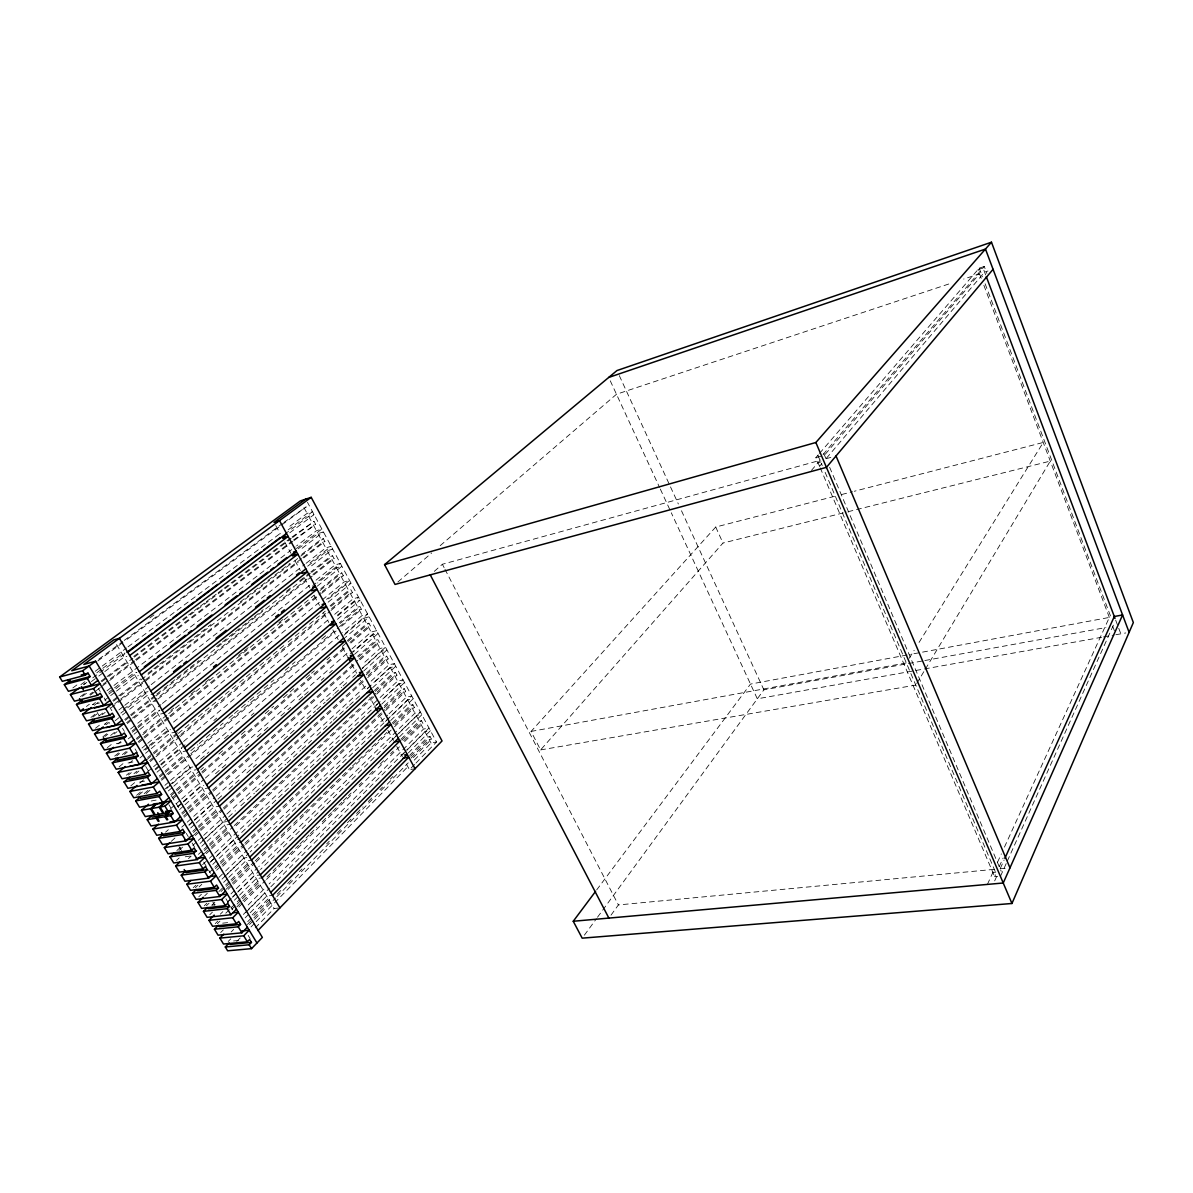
<?xml version="1.0" encoding="UTF-8"?>
<svg xmlns="http://www.w3.org/2000/svg" width="1193" height="1193" viewBox="0 0 1193 1193"><rect width="100%" height="100%" fill="white"/><g stroke="black" fill="none" stroke-linecap="round" stroke-linejoin="round"><path stroke-width="0.75" stroke-dasharray="5 3.75" d="M1000.539 876.139L1006.534 862.837M1007.295 861.137L1114.903 621.821M997.616 876.408L994.679 876.676L996.215 873.291M999.167 866.789L1003.134 858.05M994.679 880.881L997.378 874.887M1000.271 868.519L1004.103 860.064M987.401 884.401L994.41 869.071M997.497 862.315L1001.359 853.875M1004.446 847.119L1109.356 617.422L909.782 654.495M916.731 683.485L924.366 670.779M925.321 669.198L1050.287 461.094L848.879 511.514M909.275 658.193L914.166 650.319M919.042 642.445L1043.249 442.454L854.292 491.262M610.995 915.165L618.392 904.935L994.291 869.339M584.376 935.163L596.425 918.714M597.514 917.223L763.878 689.852L923.009 660.877M596.664 889.933L750.501 684.081L907.948 654.838M819.621 466.224L821.813 463.645M826.406 458.246L984.598 272.123L987.983 270.99M811.419 470.445L820.441 459.887M825.258 454.25L979.528 273.793L963.676 279.058M823.051 454.563L984.27 266.471L986.894 273.436M819.516 466.18L815.863 457.635L818.279 454.831M819.487 453.429L979.214 268.157L984.27 266.471M834.504 496.363L715.725 527.038L531.064 731.428L540.608 749.92L722.988 543.039L847.075 511.961M255.257 927.886L274.136 908.514L278.476 908.037M414.642 764.43L409.482 769.709L405.918 763.207M415.925 763.102L436.519 741.986L307.451 502.268M236.721 941.516L240.613 937.549M250.977 926.946L254.87 922.979M256.167 921.652L409.11 765.399M414.269 760.135L431.031 743L436.519 741.986M249.501 924.53L253.408 920.564M254.706 919.236L275.523 898.031M276.836 896.704L408.215 762.849M413.389 757.585L431.478 739.168L430.047 736.528L427.765 736.961L409.631 755.348M228.191 941.471L230.801 938.831M247.741 921.622L271.214 897.792M410.646 756.243L430.047 736.528M247.398 924.5L252.588 919.206M253.885 917.894L272.079 899.388M277.283 894.094L281.175 890.127M287.677 883.521L291.569 879.554M299.368 871.621L301.978 868.981M326.658 843.869L329.268 841.229M337.067 833.296L340.959 829.329M347.461 822.723L351.353 818.756M356.558 813.462L363.045 806.856M368.249 801.577L372.156 797.61M379.941 789.677L382.55 787.037M390.35 779.104L392.944 776.464M411.093 758.002L429.182 739.6L431.478 739.168M252.141 914.986L270.364 896.51M231.144 932.001L233.694 929.436M245.117 917.879L248.934 914.032M250.202 912.749L266.71 896.077L272.481 895.391M408.364 752.932L430.419 730.653L424.932 731.697L406.724 750.024M243.402 914.435L247.324 910.498M248.621 909.17L269.543 888.129M270.841 886.802L405.426 751.336M245.892 912.391L264.98 893.169M401.698 755.482L405.59 751.56M406.902 750.248L428.988 727.998L423.5 729.072L269.126 883.924M220.675 932.538L223.3 929.914M248.174 904.95L263.892 889.188M236.766 906.978L260.432 883.402M267.008 876.855L276.209 867.684M277.522 866.372L284.098 859.825M289.347 854.591L298.563 845.419M299.875 844.107L309.076 834.951M310.389 833.639L316.965 827.092M322.214 821.843L331.415 812.687M332.743 811.374L341.944 802.203M343.256 800.891L347.193 796.969M348.505 795.656L351.145 793.032M359.033 785.173L361.658 782.563M369.547 774.704L373.484 770.767M380.06 764.221L384.012 760.299M390.573 753.737L393.213 751.128M403.666 740.704L420.652 723.778L422.933 723.331L421.502 720.691L419.22 721.139L400.893 739.332M238.883 906.993L242.82 903.041M244.147 901.729L265.204 880.717M266.516 879.405L399.431 746.788M404.651 741.584L422.933 723.331M215.232 923.65L217.872 921.041M225.775 913.197L229.727 909.275M231.039 907.962L240.255 898.806M241.582 897.509L260.014 879.196M217.32 923.71L219.959 921.1M231.83 909.29L235.782 905.353M237.094 904.04L241.061 900.119M242.373 898.806L259.522 881.761M401.877 740.197L421.502 720.691M220.287 914.196L222.852 911.646M234.424 900.193L238.272 896.39M239.569 895.108L256.271 878.585L262.042 877.839M399.551 736.797L421.845 714.726L416.357 715.83L260.521 869.488M227.46 902.072L231.427 898.165M232.754 896.853L236.721 892.946M238.033 891.648L259.194 870.786M227.475 902.311L231.338 898.508M232.635 897.24L236.497 893.423M237.78 892.155L254.527 875.647L260.283 874.901M392.825 739.287L420.413 712.072L414.925 713.175L258.777 866.58M209.774 914.733L212.414 912.138M230.965 893.915L234.932 890.008M236.259 888.71L257.464 867.878M226.059 889.307L253.99 862.062M255.317 860.764L267.292 849.088M268.619 847.791L303.186 814.058M304.528 812.761L328.463 789.423M329.79 788.126L351.07 767.367M352.397 766.07L364.357 754.394M365.699 753.096L386.95 732.353M394.883 724.613L412.062 707.867L414.344 707.389L412.897 704.72L410.616 705.197L392.094 723.212M212.19 904.905L214.844 902.296M228.161 889.292L232.158 885.385M233.485 884.088L254.795 863.27M256.122 861.972L393.213 728.028M394.54 726.746L414.344 707.389M204.286 905.785L206.941 903.19M218.93 891.529L224.269 886.354M225.596 885.057L229.593 881.165M230.935 879.882L249.576 861.749M206.359 905.815L209.029 903.22M221.033 891.529L225.03 887.622M226.372 886.324L230.368 882.432M231.71 881.135L250.381 862.957M393.064 724.047L412.897 704.72M223.628 882.373L227.535 878.585M228.832 877.332L245.743 860.943L251.499 860.138M390.678 720.542L413.225 698.71L407.738 699.859L250.098 852.026M224.433 876.87L243.983 857.991L246.862 857.588M204.629 895.913L207.299 893.333M222.017 879.137L226.029 875.259M227.356 873.962L248.755 853.308M198.769 896.793L201.453 894.213M218.871 877.451L224.239 872.292M225.566 871.009L247.011 850.385M248.353 849.103L387.665 715.099M388.993 713.832L406.291 697.189L411.779 696.026L383.878 722.958L378.867 713.817M222.748 866.297L244.297 845.688M245.639 844.405L384.325 711.759M385.652 710.491L405.68 691.329L404.233 688.644L401.952 689.136L383.221 706.972M195.309 887.756L197.978 885.206M215.396 868.608L219.423 864.776M220.75 863.508L239.51 845.628M384.176 707.762L404.233 688.644M199.112 886.921L201.811 884.341M216.604 870.219L220.645 866.357M221.987 865.074L243.506 844.525M244.863 843.242L384.698 709.686M386.04 708.403L403.398 691.821L405.68 691.329M193.236 887.756L195.935 885.191M209.416 872.366L213.458 868.519M214.8 867.236L218.841 863.389M220.198 862.107L239.062 844.152M212.757 864.388L235.14 843.168L240.882 842.303M381.73 704.168L404.531 682.56L399.059 683.768L381.596 700.261M210.937 861.376L233.366 840.185L237.661 839.529M209.834 862.539L251.783 822.916M253.125 821.634L380.254 701.529M202.586 864.657L208.014 859.542M209.371 858.274L213.443 854.442M214.8 853.159L378.763 698.8M380.105 697.532L397.597 681.069L403.07 679.861L374.87 706.51L369.83 697.308M204.376 853.547L209.819 848.462M211.176 847.179L232.948 826.838M234.32 825.556L375.78 693.342M377.122 692.089L394.689 675.67L396.956 675.163L395.509 672.464L393.228 672.971L374.289 690.613M206.314 853.606L210.371 849.804M211.728 848.551L230.652 830.82M236.065 825.75L375.363 695.37M376.72 694.117L396.956 675.163M198.456 854.352L202.556 850.534M203.914 849.267L208 845.449M209.371 844.182L228.459 826.406M204.48 850.594L208.551 846.806M209.908 845.539L228.877 827.853M375.228 691.373L395.509 672.464M188.464 858.617L191.134 856.142M201.781 846.255L205.778 842.556M207.12 841.319L224.433 825.243L230.174 824.318M372.723 687.675L395.778 666.305L390.305 667.558L372.648 683.872M200.081 843.406L204.167 839.633M205.524 838.381L227.267 818.279M228.624 817.026L235.424 810.748M240.852 805.722L254.437 793.166M255.794 791.898L266.665 781.847M272.108 776.822L285.694 764.266M287.051 763.013L300.636 750.442M301.993 749.189L311.507 740.406M316.95 735.38L331.893 721.556M333.25 720.304L348.207 706.48M349.564 705.227L360.435 695.176M367.22 688.898L371.291 685.125M202.616 840.752L222.644 822.245L228.385 821.306M176.475 860.451L179.204 857.946M192.819 845.405L196.89 841.647M198.262 840.394L202.348 836.636M203.705 835.368L225.492 815.311M226.849 814.058L365.714 686.139M371.157 681.128L388.843 664.844L394.301 663.576L365.789 689.942L360.465 680.234M178.905 850.505L183.006 846.747M195.324 835.473L199.425 831.715M200.797 830.462L222.688 810.405M224.06 809.152L366.355 678.862M367.712 677.624L388.187 658.879L386.711 656.15L384.429 656.687L365.282 674.134M193.49 832.431L197.591 828.673M198.963 827.435L218.17 809.913M366.206 674.85L386.711 656.15M176.832 850.594L180.933 846.836M193.221 835.592L221.928 809.346M223.3 808.093L362.702 680.636M368.16 675.641L385.906 659.416L388.187 658.879M192.759 831.312L196.86 827.569M198.232 826.317L217.409 808.854M190.731 827.972L194.772 824.303M196.129 823.081L213.651 807.169L219.378 806.185M363.656 671.077L386.964 649.931L381.492 651.229L362.269 668.617M188.882 824.915L192.923 821.246M194.28 820.023L211.847 804.142M362.135 668.289L385.488 647.188L380.015 648.5L362.135 664.605M171.21 841.393L175.326 837.665M189.076 825.243L193.206 821.515M194.578 820.262L216.574 800.369M217.946 799.131L222.077 795.403M228.937 789.184L239.942 779.238M246.817 773.019L256.435 764.325M267.441 754.379L272.929 749.413M283.934 739.466L294.925 729.519M300.427 724.539L315.548 710.864M316.92 709.626L325.167 702.17M326.539 700.917L333.414 694.714M334.786 693.461L341.66 687.243M343.047 686.005L347.163 682.277M352.666 677.311L355.41 674.82M181.724 827.167L185.854 823.438M187.226 822.201L214.785 797.371M216.157 796.134L356.632 669.571M165.559 832.177L168.332 829.702M183.543 816.101L187.689 812.388M189.076 811.151L211.191 791.362M212.578 790.124L357.736 660.311M359.123 659.073L377.063 643.027L379.329 642.475L377.853 639.731L375.586 640.283L357.602 656.299M184.244 817.175L188.405 813.462M189.776 812.224L211.936 792.391M213.323 791.153L354.5 664.71M360.018 659.774L379.329 642.475M181.694 813.044L185.84 809.331M187.226 808.108L206.628 790.825M182.395 814.118L186.555 810.405M187.942 809.167L207.358 791.839M358.511 656.985L377.853 639.731M179.576 809.54L183.677 805.901M185.034 804.693L202.78 788.961L208.492 787.902M354.515 654.331L378.077 633.438L372.619 634.795L353.188 651.974M177.712 806.453L181.813 802.829M183.185 801.621L200.961 785.904L203.809 785.367M350.205 653.988L376.585 630.679L371.127 632.036L351.667 649.186M177.981 806.915L182.141 803.232M183.543 801.994L203.004 784.785M215.53 773.705L228.042 762.64M239.167 752.798L248.905 744.193M257.241 736.812L262.803 731.891M264.205 730.668L268.365 726.984M280.892 715.904L286.454 710.983M287.841 709.76L290.63 707.3M298.966 699.918L303.141 696.235M304.528 694.997L308.704 691.314M321.215 680.249L324.004 677.788M329.566 672.867L332.34 670.406M170.539 808.765L174.73 805.081M176.117 803.843L180.292 800.16M181.694 798.937L203.988 779.297M205.375 778.075L350.28 650.409M434.297 571.343L442.379 564.259L820.038 460.364M172.388 797.699L176.594 794.031M177.981 792.808L200.364 773.243M201.766 772.02L344.434 647.277M350.011 642.386L368.16 626.534L370.426 625.952L368.935 623.193L366.669 623.76L347.088 640.82M173.074 798.743L177.28 795.06M178.682 793.837L201.08 774.212M202.482 772.989L345.329 647.933M350.906 643.042L370.426 625.952M170.524 794.613L174.73 790.959M176.132 789.736L195.756 772.646M171.21 795.642L175.416 791.973M176.818 790.75L199.276 771.17M200.678 769.947L203.481 767.502M218.916 754.036L224.523 749.144M241.359 734.456L246.981 729.564M265.219 713.653L273.644 706.301M283.457 697.741L294.686 687.943M305.915 678.146L310.12 674.477M311.522 673.255L314.341 670.809M326.957 659.789L329.775 657.343M342.391 646.338L346.581 642.684M347.983 641.461L368.935 623.193M166.781 788.439L171.002 784.785M172.403 783.577L192.103 766.547M200.543 759.255L208.984 751.948M224.463 738.571L231.502 732.487M251.201 715.472L254.02 713.026M344.031 635.213L363.686 618.228L369.129 616.826L345.314 637.48M168.332 790.944L172.478 787.35M173.85 786.157L191.819 770.589L196.084 769.753M165.066 789.035L167.825 786.634M169.212 785.441L189.985 767.502L192.834 766.95M345.18 633.438L367.638 614.037L362.18 615.454L342.495 632.409M397.865 582.02L431.717 552.941M440.172 545.678L616.483 394.257L951.328 283.159M164.902 785.352L169.138 781.698M170.539 780.49L190.283 763.49M195.92 758.644L341.094 633.617M146.187 793.509L150.407 789.9M161.651 780.267L336.068 631.022M341.705 626.206L361.449 609.31L359.958 606.521L357.676 607.133L339.304 622.776M144.174 793.658L148.409 790.034M161.144 779.148L165.395 775.51M166.811 774.302L189.448 754.96M190.865 753.752L338.022 627.995M339.438 626.787L359.182 609.906L361.449 609.31M136.584 795.343L140.834 791.734M159.266 776.032L163.516 772.423M164.932 771.215L184.796 754.304M138.627 795.179L142.862 791.57M159.773 777.15L163.993 773.556M165.409 772.348L185.139 755.542M190.776 750.725L197.814 744.73M199.231 743.522L204.868 738.721M206.27 737.513L211.907 732.711M213.323 731.518L218.96 726.701M220.362 725.508L223.18 723.107M228.817 718.305L233.053 714.696M234.454 713.489L240.091 708.687M241.508 707.494L248.547 701.484M249.963 700.276L255.6 695.474M257.002 694.281L262.639 689.465M264.056 688.272L269.693 683.47M271.094 682.262L273.913 679.861M285.187 670.257L290.824 665.44M292.24 664.247L295.059 661.847M321.827 639.016L327.464 634.214M340.169 623.387L359.958 606.521M156.984 772.199L161.189 768.65M162.576 767.472L180.754 752.067L186.451 750.874M337.455 619.301L360.122 600.094L354.679 601.555L336.232 617.139M139.835 783.04L144.099 779.432M155.493 769.813L159.758 766.204M161.189 764.996L186.809 743.358M213.86 720.512L216.694 718.111M130.783 785.889L136.494 781.087M147.902 771.483L152.182 767.889M153.599 766.681L157.879 763.088M159.31 761.895L182.126 742.687M183.558 741.479L329 619.092M334.696 614.306L353.173 598.767L358.616 597.29L335.904 616.453M155.09 769.067L159.295 765.518M160.697 764.34L178.905 748.965L181.754 748.369M136.062 773.407L138.91 771.036M150.288 761.522L154.553 757.943M155.985 756.75L178.756 737.721M180.173 736.528L329.596 611.621M331.028 610.428L352.412 592.548L350.906 589.745L348.639 590.371L330.058 605.82M133.989 773.646L136.837 771.275M149.632 760.597L155.314 755.84M156.73 754.662L179.472 735.663M180.889 734.485L325.898 613.411M331.609 608.654L350.146 593.175L352.412 592.548M126.369 775.226L129.217 772.855M147.723 757.451L152.003 753.901M153.42 752.723L177.638 732.577M128.426 774.988L131.275 772.617M146.963 759.553L176.907 734.634M178.324 733.441L238.212 683.574M239.629 682.396L286.693 643.206M288.109 642.028L293.821 637.271M295.238 636.093L300.949 631.336M302.366 630.158L308.077 625.4M309.494 624.222L319.485 615.901M322.334 613.53L325.197 611.144M330.908 606.387L350.906 589.745M139.894 757.987L144.129 754.468M145.546 753.305L149.796 749.786M151.213 748.607L169.615 733.382L175.282 732.129M328.135 602.197L351.04 583.243L345.612 584.749L326.957 600.139M129.619 762.968L132.483 760.612M145.352 749.994L149.632 746.46M151.064 745.282L169.66 729.937M119.091 766.86L124.818 762.163M142.012 748.026L146.307 744.492M147.738 743.314L167.795 726.835M173.522 722.123L344.091 581.945L349.534 580.409L326.569 599.348M143.637 750.129L147.887 746.624M149.304 745.461L167.751 730.25L170.584 729.624M124.43 754.349L127.308 752.008M138.835 742.598L143.145 739.078M144.592 737.9L169.063 717.918M170.51 716.739L320.246 594.487M321.692 593.324L343.316 575.667L341.78 572.834L339.528 573.49L320.738 588.745M122.372 754.617L126.682 751.098M138.194 741.718L142.504 738.199M143.935 737.035L168.392 717.097M169.824 715.919L320.857 592.772M322.304 591.594L341.049 576.308L343.316 575.667M114.662 756.108L118.987 752.604M136.27 738.556L142.042 733.874M143.473 732.711L162.203 717.5M170.853 710.476L173.731 708.135M191.029 694.087L196.785 689.405M205.435 682.381L209.759 678.877M238.57 655.479L242.895 651.96M244.341 650.796L250.098 646.114M278.923 622.701L283.248 619.197M116.72 755.855L119.598 753.499M136.912 739.436L141.236 735.917M142.683 734.739L167.199 714.801M168.645 713.623L314.341 595.143M320.127 590.446L341.78 572.834M128.277 738.855L132.587 735.38M134.019 734.232L138.313 730.757M139.745 729.594L158.371 714.547L164.023 713.235M317.278 586.151L341.899 566.257L336.471 567.823L317.621 583.019M117.973 743.88L120.866 741.554M132.438 732.219L136.777 728.729M138.224 727.566L159.922 710.089M107.325 747.653L113.126 743.015M130.514 729.057L136.315 724.405M137.762 723.241L160.951 704.631M162.397 703.467L310.24 584.824M316.056 580.156L334.95 564.99L340.378 563.424L312.805 585.599M132.08 731.041L136.39 727.566M137.821 726.418L156.492 711.401L159.31 710.73M114.155 733.963L117.078 731.652M127.278 723.525L156.402 700.306M157.864 699.143L312.268 576.085M313.729 574.922L334.144 558.652L332.608 555.804L330.342 556.475L310.821 571.954M110.651 735.425L116.467 730.802M126.652 722.69L131.021 719.215M132.483 718.052L307.093 579.052M312.924 574.415L331.878 559.323L334.144 558.652M102.866 736.842L107.236 733.367M124.728 719.498L129.098 716.039M130.559 714.875L155.344 695.236M156.805 694.072L162.636 689.45M164.082 688.301L175.744 679.041M177.205 677.892L188.867 668.647M190.328 667.484L199.067 660.549M216.574 646.681L220.944 643.221M222.405 642.058L234.067 632.812M235.513 631.664L247.175 622.418M248.636 621.255L253.02 617.795M254.467 616.632L263.221 609.698M286.544 591.206L292.374 586.583M299.667 580.797L309.419 573.058M104.909 736.543L107.817 734.232M125.34 720.318L129.709 716.844M131.17 715.696L154.523 697.159M155.985 695.996L310.299 573.505M311.701 572.401L332.608 555.804M106.222 724.628L109.145 722.317M120.851 713.116L147.201 692.402M307.675 566.198L327.27 550.778L332.698 549.153L308.927 567.898M115.124 720.721L120.925 716.143M122.387 714.995L128.188 710.417M129.634 709.283L147.037 695.564L152.674 694.177M95.455 728.282L101.316 723.689M118.912 709.91L123.311 706.465M124.773 705.317L149.707 685.796M151.168 684.648L304.692 564.408M306.094 563.305L325.734 547.93L331.162 546.29L307.347 564.99M107.355 722.048L104.447 724.33L109.711 723.092M123.341 709.492L145.143 692.372L147.962 691.672M98.765 716.128L104.611 711.595M114.841 703.646L119.225 700.231M120.687 699.098L144.07 680.935M145.531 679.801L301.531 558.607M302.933 557.519L322.647 542.204L324.899 541.518L323.348 538.654L321.096 539.34L301.352 554.626M102.285 714.652L105.208 712.37M111.068 707.822L298.175 562.306M303.797 557.936L324.899 541.518M90.922 717.425L95.321 714.025M112.888 700.425L117.287 697.025M118.748 695.892L140.714 678.906M148.036 673.24L152.421 669.84M153.882 668.706L158.281 665.306M159.743 664.173L210.997 624.521M240.285 601.869L290.078 563.35M92.979 717.082L98.84 712.534M113.499 701.186L292.345 562.664M293.761 561.575L299.398 557.206M300.8 556.117L323.348 538.654M94.277 705.272L98.691 701.887M108.981 693.983L136.912 672.554M298.19 548.81L317.994 533.614L323.422 531.929L299.398 550.405M104.775 700.112L109.174 696.727M110.651 695.608L115.05 692.208M116.511 691.09L135.599 676.401L138.418 675.67M95.44 702.498L92.502 704.75L99.511 703.005M108.682 692.358L113.096 688.972M114.558 687.839L133.691 673.195L136.509 672.464M296.371 548.571L321.871 529.036L316.443 530.736L296.595 545.902M86.403 706.51L89.356 704.258M107.027 690.762L295.178 546.99M89.788 694.371L92.756 692.134M103.105 684.29L109.01 679.801M110.502 678.683L134.153 660.758M135.629 659.625L291.987 541.145M293.418 540.071L315.593 524.264L314.042 521.371L291.823 537.148M90.37 695.101L94.814 691.731M96.29 690.613L100.734 687.243M102.21 686.124L108.131 681.621M109.622 680.502L134.779 661.414M136.27 660.296L292.837 541.533M294.253 540.444L315.593 524.264M80.393 696.697L84.837 693.342M101.137 681.039L105.58 677.684M107.057 676.565L127.8 660.922M133.735 656.448L181.142 620.673M182.633 619.555L187.077 616.199M188.554 615.081L192.998 611.726M194.474 610.607L198.918 607.252M200.409 606.133L204.853 602.778M206.329 601.66L210.773 598.304M212.265 597.186L216.708 593.831M218.185 592.712L222.629 589.357M224.12 588.238L290.391 538.222M82.436 696.309L86.895 692.954M101.733 681.74L132.87 658.223M134.362 657.089L291.241 538.595M292.658 537.521L314.042 521.371M91.384 681.606L97.319 677.147M98.81 676.043L103.269 672.688M104.76 671.584L124.072 657.089L126.876 656.329M289.78 532.794L314.072 514.571L308.659 516.315L287.2 532.376M84.912 681.665L80.438 684.991L85.687 683.619M96.827 672.763L101.301 669.422M102.777 668.304L122.148 653.853L124.952 653.078M288.169 529.841L312.506 511.663L307.093 513.408L287.021 528.365M83.808 684.558L86.791 682.336M92.741 677.878L125.459 653.391M72.862 687.943L78.827 683.5M95.216 671.286L126.518 647.963M128.009 646.86L281.294 532.645M98.751 659.237L122.685 641.536M124.191 640.432L282.383 523.563M283.815 522.489L306.213 506.876L124.788 641.044M97.826 660.982L123.297 642.162M149.886 617.929L154.389 614.619M815.863 457.635L821.843 455.98M826.003 458.723L832.684 456.889M818.025 462.705L821.023 461.885M841.691 494.513L852.488 491.725M116.288 743.746L121.582 742.583M128.039 762.998L133.333 761.895M139.67 782.071L146.769 780.684M171.031 796.79L172.001 796.626L179.591 809.182L178.637 809.361M531.064 731.428L906.337 662.92M151.213 800.995L158.326 799.698M924.829 660.534L1105.911 627.563M1101.646 637.271L757.316 698.815L671.286 512.766M1103.48 636.943L1114.053 635.049M1115.887 634.721L1125.804 632.946M410.884 769.47L415.06 768.739M540.608 749.92L915.777 685.08M185.258 856.798L190.626 856.007M211.698 905.189L215.262 904.771M222.673 923.158L228.027 922.592M233.545 940.964L238.913 940.457M1000.152 868.787L1006.698 868.161M992.874 872.441L995.797 872.172M97.215 712.475L99.019 715.442M178.98 846.508L181.515 850.654M212.801 901.923L214.815 905.219M98.318 688.361L100.257 691.552M104.119 697.92L106.058 701.111M109.92 707.494L111.859 710.67M122.491 728.207L124.415 731.398M135.063 748.921L138.925 755.303M145.695 766.458L148.588 771.23M168.899 804.708L170.823 807.885M186.302 833.385L188.226 836.576M192.103 842.959L196.934 850.922M203.705 862.077L207.567 868.459M208.536 870.04L210.475 873.231M225.939 898.732L229.802 905.114M230.771 906.695L232.71 909.886M248.174 935.387L250.112 938.578M116.586 644.548L274.136 908.514M275.762 525.606L280.251 533.808M284.709 541.935L290.943 553.328M294.999 560.725L300.338 570.493M304.319 577.725L309.912 587.94M314.117 595.635L319.47 605.388M323.586 612.904L328.806 622.448M332.832 629.8L338.186 639.552M342.287 647.038L347.431 656.448M351.532 663.919L356.647 673.255M387.859 730.22L393.451 740.421M396.762 746.49L402.354 756.69M303.961 507.607L307.093 513.408M308.659 516.315L311.776 522.087M313.341 524.98L316.443 530.736M317.994 533.614L321.096 539.34M322.647 542.204L325.734 547.93M327.27 550.778L330.342 556.475M331.878 559.323L334.95 564.99M336.471 567.823L339.528 573.49M341.049 576.308L344.091 581.945M345.612 584.749L348.639 590.371M350.146 593.175L353.173 598.767M354.679 601.555L357.676 607.133M359.182 609.906L362.18 615.454M363.686 618.228L366.669 623.76M368.16 626.534L371.127 632.036M372.619 634.795L375.586 640.283M377.063 643.027L380.015 648.5M381.492 651.229L384.429 656.687M385.906 659.416L388.843 664.844M390.305 667.558L393.228 672.971M394.689 675.67L397.597 681.069M399.059 683.768L401.952 689.136M403.398 691.821L406.291 697.189M407.738 699.859L410.616 705.197M412.062 707.867L414.925 713.175M416.357 715.83L419.22 721.139M420.652 723.778L423.5 729.072M424.932 731.697L427.765 736.961M429.182 739.6L431.031 743M442.379 564.259L444.094 567.57M444.944 569.225L618.392 904.935M610.264 380.806L659.55 487.385M660.326 489.085L670.496 511.066M619.301 375.616L678.37 504.013M681.486 510.768L763.878 689.852M715.725 527.038L722.988 543.039M817.876 455.294L822.26 465.583M825.138 472.339L996.095 873.559M820.217 467.85L994.679 876.676M823.841 453.638L826.749 460.483M829.642 467.298L1001.225 871.308M985.642 274.912L983.017 267.933L977.947 269.618L981.242 278.312M1115.664 620.121L1120.838 633.841M979.214 268.157L982.495 276.836M985.12 283.785L1110.981 617.273M983.867 285.276L1110.057 619.301M1112.651 626.176L1115.246 633.006"/><path stroke-width="1.5" d="M595.546 891.425L573.251 921.264L582.184 938.16L1011.947 903.489L1133.35 622.567L991.472 242.209L616.975 370.546L384.564 564.632L395.047 584.436L826.436 467.358L993.068 269.305M1004.864 858.364L1114.307 616.498L1122.598 614.962L1003.238 882.999L573.251 921.264M384.564 564.632L815.863 442.499L991.472 242.209M229.19 943.007L225.298 946.974L227.639 950.791L251.529 948.644L262.356 937.415L95.634 661.22L83.823 664.456L311.194 497.332L442.051 740.957L257.882 930.57M225.298 946.974L249.173 944.767L251.44 942.425L249.635 939.443L247.354 941.784L223.494 944.021L219.87 938.116L223.792 934.179M219.87 938.116L243.715 935.804L249.203 930.197L241.985 930.913M218.364 925.306L214.427 929.243L218.051 935.163L241.896 932.807L247.383 927.2M214.427 929.243L238.242 926.797L240.554 924.456L238.719 921.458L236.408 923.785L212.593 926.275L208.954 920.325L214.233 915.106M272.481 895.391L408.737 757.167L403.174 758.181M270.751 892.468L407.275 754.468L404.487 754.975M208.954 920.325L232.754 917.745L238.302 912.198L232.889 912.794M207.448 907.47L203.451 911.363L207.12 917.342L230.905 914.718L236.468 909.17M262.042 877.839L399.864 740.928L394.301 741.986M260.283 874.901L398.387 738.213M203.451 911.363L227.222 908.663L229.563 906.352L227.714 903.325L225.388 905.621L201.617 908.365L197.934 902.37L203.287 897.211M197.934 902.37L221.689 899.537L227.296 894.034L220.108 894.914M196.427 889.486L192.386 893.348L196.084 899.373L219.825 896.495L225.462 890.992M251.499 860.138L390.931 724.569L385.369 725.687M249.74 857.185L389.44 721.84M192.386 893.348L216.112 890.381L218.483 888.099L216.619 885.042L214.263 887.324L190.537 890.321L186.824 884.267L190.88 880.434M186.824 884.267L210.52 881.18L216.216 875.737L209.043 876.691M185.318 871.352L181.247 875.17L184.975 881.239L208.656 878.108L214.352 872.665M240.882 842.303L381.924 708.105L376.377 709.253M181.247 875.17L204.913 871.949L207.299 869.682L205.435 866.595L203.034 868.862L179.368 872.128L175.625 866.029L179.711 862.256M239.107 839.32L380.418 705.346M175.625 866.029L199.276 862.673L205.032 857.26L196.084 858.557M174.089 853.084L169.988 856.842L173.746 862.971L197.382 859.571L203.153 854.173M230.174 824.318L372.857 691.493L367.31 692.715M228.385 821.306L371.336 688.719M169.988 856.842L193.609 853.353L196.025 851.101L194.146 847.999L191.715 850.236L168.109 853.77L164.336 847.612L169.838 842.646M164.336 847.612L187.927 843.988L193.758 838.649L184.826 840.036M162.8 834.638L158.654 838.351L162.442 844.54L186.019 840.856L191.864 835.532M219.378 806.185L363.716 674.776L358.168 676.043M158.654 838.351L182.216 834.593L184.661 832.371L182.753 829.239L180.307 831.446L156.745 835.264L152.943 829.06L158.505 824.139M217.573 803.157L362.195 671.987L359.421 672.613M152.943 829.06L176.475 825.153L182.38 819.859L169.913 821.962M151.407 816.042L147.216 819.71L151.034 825.944L174.551 822.007L180.471 816.713M208.492 787.902L354.515 657.939L348.982 659.252M147.216 819.71L156.253 818.159L158.162 821.291L159.116 821.142L157.208 817.995L164.902 816.683L166.826 819.83L167.781 819.666L165.872 816.504L170.718 815.684L173.194 813.477L171.27 810.315L168.049 810.882M206.672 784.845L352.979 655.121L350.205 655.777M166.066 801.8L160.086 807.02L163.948 813.358L168.795 812.508L171.27 810.315M164.902 816.683L167.378 814.491L165.469 811.329M165.872 816.504L168.347 814.312L173.194 813.477M157.208 817.995L159.683 815.818L167.378 814.491M156.253 818.159L158.729 815.982L152.063 817.13M160.086 807.02L164.932 806.155L170.912 800.921L158.952 803.083M139.924 797.282L135.674 800.921L139.536 807.199L162.994 802.978L168.988 797.744M159.116 807.184L162.979 813.522L155.284 814.849L151.436 808.556L159.116 807.184L165.096 801.964M150.482 808.735L154.329 815.028L145.292 816.594L141.46 810.33L150.482 808.735L156.462 803.53L153.136 804.127M151.436 808.556L157.416 803.351M197.516 769.47L345.239 640.969L339.707 642.341M141.46 810.33L148.484 804.246M135.674 800.921L159.116 796.596L161.637 794.419L159.698 791.227L157.178 793.405L133.75 797.759L129.873 791.451L136.986 785.441M195.667 766.383L343.688 638.121M129.873 791.451L153.286 786.992L159.34 781.818L141.609 785.233M186.451 750.874L335.889 623.864L330.372 625.296L333.205 622.895M129.724 777.21L124.042 781.952L127.934 788.29L151.332 783.786L157.401 778.611M124.042 781.952L147.425 777.344L149.96 775.196L148.007 771.975L145.457 774.123L122.089 778.775L118.182 772.408L125.34 766.517M184.587 747.772L334.338 621.001L331.565 621.732M118.182 772.408L141.535 767.666L147.664 762.551L129.977 766.189M175.282 732.129L326.479 606.64L320.962 608.132M118.062 758.137L112.306 762.834L116.228 769.217L139.566 764.43L145.71 759.315M112.306 762.834L135.629 757.928L138.194 755.81L136.226 752.559L133.646 754.677L110.338 759.628L106.401 753.201L113.633 747.37M173.417 728.998L324.914 603.762L322.155 604.508M106.401 753.201L129.679 748.16L135.883 743.105L104.432 749.979L100.466 743.537L106.281 738.899M133.914 739.854L127.696 744.894L123.714 738.348L100.466 743.537M164.023 713.235L316.995 589.297L311.492 590.833M123.714 738.348L126.324 736.245L124.34 732.979L121.731 735.067L98.482 740.301L94.515 733.829L103.299 726.925M213.443 666.962L216.336 664.62M275.643 616.841L278.536 614.514M281.429 612.188L284.322 609.847M162.144 710.074L315.414 586.389L312.655 587.165M94.515 733.829L117.734 728.491L124.012 723.495L106.431 727.581M94.381 719.543L88.536 724.076L92.517 730.578L115.721 725.195L122.029 720.214M152.674 694.177L307.451 571.805L301.948 573.401M173.537 671.674L180.859 665.918M183.782 663.621L186.719 661.325M215.978 638.3L226.223 630.247M255.496 607.222L264.279 600.318M267.202 598.021L270.125 595.71M296.475 574.996L299.279 572.804M150.78 690.986L305.84 568.882M88.536 724.076L111.71 718.589L114.349 716.516L112.351 713.22L109.696 715.278L86.522 720.826L82.526 714.294L91.339 707.524M82.526 714.294L105.67 708.642L112.023 703.721L94.501 708.031M141.236 674.955L297.818 554.193L292.33 555.849L295.148 553.671M82.406 699.978L76.486 704.452L80.513 711.013L103.642 705.331L110.024 700.41M144.264 666.917L154.553 659.013M157.491 656.761L160.429 654.51M170.733 646.606L185.422 635.332M188.36 633.08L191.312 630.814M197.188 626.31L211.892 615.021M225.119 604.881L236.885 595.844M239.823 593.592L242.761 591.34M251.574 584.57L267.754 572.163M270.692 569.911L273.629 567.644M278.044 564.259L286.857 557.504M139.313 671.734L296.207 551.241L293.463 552.076M76.486 704.452L99.601 698.666L102.27 696.608L100.242 693.282L97.572 695.325L74.473 701.171L70.417 694.58L79.349 687.899M80.513 711.013L83.45 708.761M70.417 694.58L93.501 688.629L99.944 683.753L82.466 688.301M129.694 655.553L288.109 536.432L282.637 538.162L285.485 536.015M70.327 680.234L64.333 684.648L68.404 691.269L91.458 685.274L97.915 680.413M126.95 652.288L152.227 633.364M155.209 631.127L170.077 620.002M173.06 617.78L193.877 602.197M196.86 599.975L217.678 584.391M220.66 582.154L260.82 552.105M263.787 549.884L280.042 537.73M127.755 652.317L286.499 533.465M64.333 684.648L87.372 678.549L90.086 676.535L88.043 673.165L81.139 675.014M311.194 497.332L300.353 500.926L59.65 677.013L62.304 681.337L85.329 675.178L88.043 673.165M59.65 677.013L82.66 670.794L95.634 661.22M305.766 499.136L274.002 522.415L279.49 520.64L415.06 768.739M608.713 377.45L985.478 249.054L1129.115 632.365M90.086 676.535L69.373 682.038L68.016 679.831M102.27 696.608L81.497 701.842L79.484 698.546M114.349 716.516L93.501 721.467L92.174 719.304M126.324 736.245L105.416 740.928L103.448 737.706M138.194 755.81L117.227 760.224L115.93 758.092M128.948 779.357L149.96 775.196M140.55 798.326L161.637 794.419M184.661 832.371L163.486 835.771L161.592 832.684M174.804 854.263L196.025 851.101M207.299 869.682L186.019 872.605L184.154 869.548M197.158 890.783L218.483 888.099M208.193 908.812L229.563 906.352M219.139 926.693L240.554 924.456M229.995 944.424L251.44 942.425M81.407 686.571L83.331 689.733M157.774 812.672L159.683 815.818M82.66 670.794L85.329 675.178M87.372 678.549L91.458 685.274M93.501 688.629L97.572 695.325M99.601 698.666L103.642 705.331M105.67 708.642L109.696 715.278M111.71 718.589L115.721 725.195M117.734 728.491L121.731 735.067M129.679 748.16L133.646 754.677M135.629 757.928L139.566 764.43M141.535 767.666L145.457 774.123M147.425 777.344L151.332 783.786M153.286 786.992L157.178 793.405M159.116 796.596L162.994 802.978M164.932 806.155L168.795 812.508M170.718 815.684L174.551 822.007M176.475 825.153L180.307 831.446M182.216 834.593L186.019 840.856M187.927 843.988L191.715 850.236M193.609 853.353L197.382 859.571M199.276 862.673L203.034 868.862M204.913 871.949L208.656 878.108M210.52 881.18L214.263 887.324M216.112 890.381L219.825 896.495M221.689 899.537L225.388 905.621M227.222 908.663L230.905 914.718M232.754 917.745L236.408 923.785M238.242 926.797L241.896 932.807M243.715 935.804L247.354 941.784M249.173 944.767L251.529 948.644M166.423 811.165L168.347 814.312M256.957 943.007L89.177 665.992L71.744 670.734L113.812 639.88L119.404 638.3L279.923 907.873M347.983 657.447L349.773 660.698M375.616 707.881L377.406 711.132M430.27 574.877L608.877 918.088M815.863 442.499L1011.947 903.489M836.025 455.965L1009.979 867.848M986.298 276.642L1115.008 618.377"/></g></svg>
